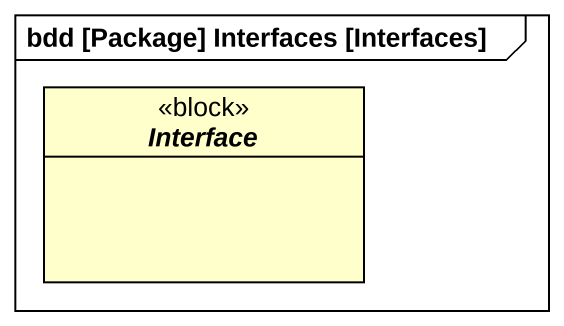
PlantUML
@startuml
mainframe bdd [Package] Interfaces [Interfaces]
hide circle
hide empty members
abstract class "Interface" as Interface_ <<block>>
@enduml
